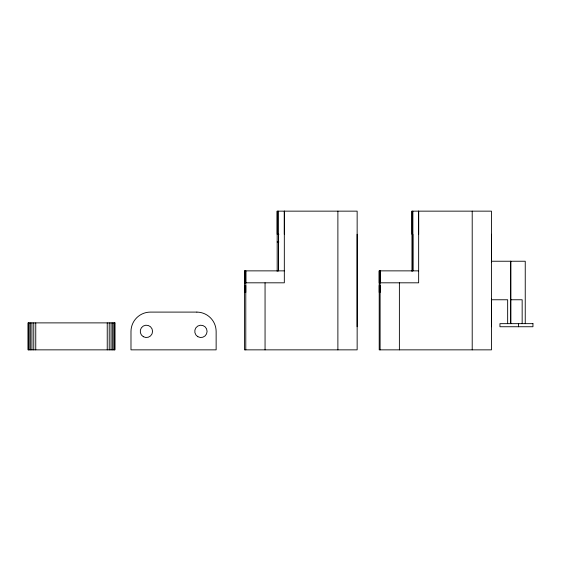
<?xml version="1.0" encoding="UTF-8"?>
<svg xmlns="http://www.w3.org/2000/svg" width="561" height="561" viewBox="0 0 561 561"><rect width="100%" height="100%" fill="white"/><g stroke="black" fill="none" stroke-linecap="round" stroke-linejoin="round"><path stroke-width="0.84" d="M284.322 270.865L244.428 270.865L244.428 349.854L357.147 349.854L357.147 211.146L277.176 211.146L277.176 234.26L278.901 234.26M245.788 349.854L245.788 270.865L245.788 282.814M265.058 349.854L265.058 282.814M278.544 211.146L278.544 270.865L278.544 234.26M284.322 234.26L284.322 211.146L284.322 282.814L244.428 282.814L244.428 270.865M337.883 349.854L337.883 211.146M418.646 270.865L379.208 270.865L379.208 349.854L491.471 349.854L491.471 211.146L411.963 211.146L411.963 234.26M380.113 349.854L380.113 270.865L380.113 282.814M399.383 349.854L399.383 282.814M412.868 211.146L412.868 270.865L412.868 234.26M418.646 234.26L418.646 211.146L418.646 282.814L379.208 282.814L379.208 270.865M472.208 349.854L472.208 211.146M522.158 323.655L522.158 299.763L510.741 299.763M525.243 323.655L525.243 261.237L491.429 261.237M277.176 241.966L278.901 241.966M491.422 299.763L507.656 299.763L507.656 323.655M518.441 323.655L518.441 326.74M491.471 234.26L491.471 262.113M491.471 298.887L491.471 326.74M411.963 211.146L411.963 271.447M380.113 285.423L380.113 292.442M379.208 285.423L379.208 292.442M357.147 234.26L357.147 326.74M277.176 211.146L277.176 271.447M245.788 285.423L245.788 292.442M244.428 285.423L244.428 292.442M114.661 322.884L114.661 349.854M113.883 322.884L113.883 349.854M112.663 322.884L112.663 349.854M111.071 322.884L111.071 349.854M109.22 322.884L109.22 349.854M107.235 322.884L107.235 349.854M35.757 322.884L35.757 349.854M33.772 322.884L33.772 349.854M31.921 322.884L31.921 349.854M30.329 322.884L30.329 349.854M29.102 322.884L29.102 349.854M28.331 322.884L28.331 349.854M510.741 261.237L510.741 323.655L510.741 261.237M196.876 312.098L150.25 312.098A19.446 19.446 0 0 0 130.986 331.362L130.986 349.854L216.139 349.854L216.139 331.362A19.446 19.446 0 0 0 196.876 312.098M114.942 322.884L28.05 322.884L28.05 349.854L114.942 349.854L114.942 322.884M532.95 323.655L499.949 323.655L499.949 326.74L532.95 326.74L532.95 323.655M197.837 336.698A6.164 6.164 0 0 0 207.086 331.362A6.164 6.164 0 0 0 197.837 326.025A6.164 6.164 0 0 0 197.837 336.698M143.314 336.698A6.164 6.164 0 0 0 152.564 331.362A6.164 6.164 0 0 0 143.314 326.025A6.164 6.164 0 0 0 143.314 336.698"/></g></svg>
